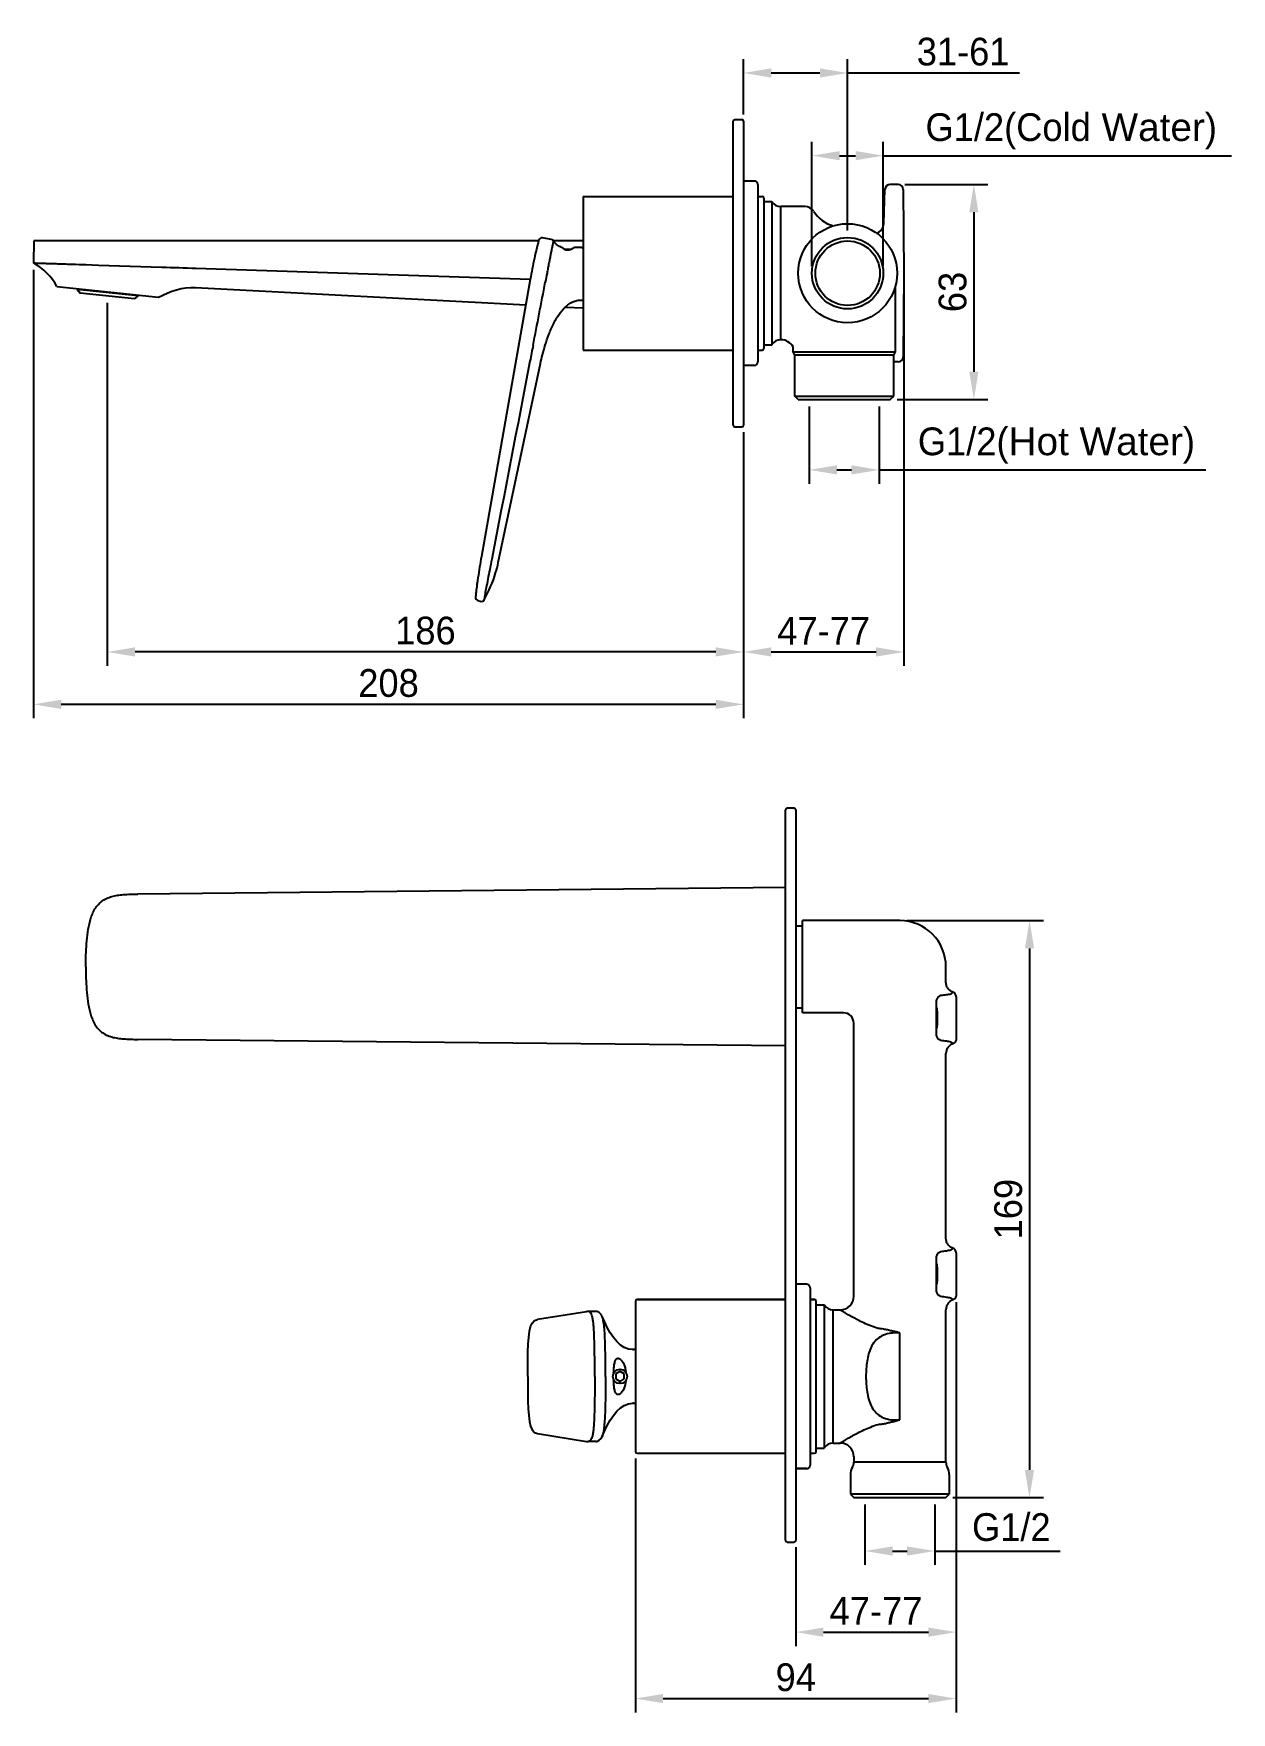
# Model space of a CAD drawing. Header units: millimetres. Extents: x 0 to 460316, y -63250 to 103204.
# Drawn here: x 181443.1 to 181794.1, y 45852.9 to 46344.7 of the extents above; entities that cross this region are included whole.
import ezdxf

# ---------------------------------------------------------------- set-up
doc = ezdxf.new("R2010")
doc.units = ezdxf.units.MM
doc.header["$LTSCALE"] = 25
doc.styles.get("Standard").update_dxf_attribs({"font": 'Gulim.ttf'})
doc.dimstyles.new('样2', dxfattribs={"dimtxt": 1.8, "dimasz": 2.5, "dimexe": 1.25, "dimexo": 0.625, "dimtad": 1, "dimtoh": 1, "dimdec": 1, "dimdsep": 46, "dimtxsty": 'Standard', "dimcen": 2.5, "dimadec": 0, "dimazin": 0, "dimtfac": 1, "dimtdec": 1, "dimtmove": 0, "dimatfit": 3, "dimfxl": 1, "dimarcsym": 0})

# ---------------------------------------------------------------- blocks, each defined once
blk = doc.blocks.new('*D419')
at = {"color": 0, "lineweight": -2}
for p, q in [((181713.44, 45973.14), (181713.44, 45872.4)), ((181666.44, 45901.32), (181666.44, 45872.4)), ((181674.56, 45876.46), (181705.31, 45876.46))]:
    blk.add_line(p, q, dxfattribs=at)
at = {"color": 0}
for points in [[(181674.56, 45877.81), (181674.56, 45875.1), (181666.44, 45876.46)], [(181705.31, 45877.81), (181705.31, 45875.1), (181713.44, 45876.46)]]:
    blk.add_solid(points, dxfattribs=at)
at = {"layer": 'Defpoints', "color": 0}
for p in [(181713.44, 45975.17), (181666.44, 45903.35), (181713.44, 45876.46)]:
    blk.add_point(p, dxfattribs=at)
at = {"color": 0, "lineweight": -3, "insert": (181689.94, 45882.67), "char_height": 8.125, "attachment_point": 5}
blk.add_mtext('47-77', dxfattribs=at)
blk = doc.blocks.new('_DotSmall')
at = {"color": 0, "linetype": 'ByBlock', "const_width": 0.5}
blk.add_lwpolyline([(-0.0625, 0, 1), (0.0625, 0, 1)], format="xyb", close=True, dxfattribs=at)
blk = doc.blocks.new('*D420')
at = {"color": 0, "lineweight": -2}
for p, q in [((181698.97, 46084.85), (181739, 46084.85)), ((181734.94, 46076.73), (181734.94, 45923.98)), ((181712.47, 45915.85), (181739, 45915.85))]:
    blk.add_line(p, q, dxfattribs=at)
at = {"color": 0}
for points in [[(181733.58, 46076.73), (181736.29, 46076.73), (181734.94, 46084.85)], [(181733.58, 45923.98), (181736.29, 45923.98), (181734.94, 45915.85)]]:
    blk.add_solid(points, dxfattribs=at)
at = {"layer": 'Defpoints', "color": 0}
for p in [(181696.94, 46084.85), (181710.44, 45915.85), (181734.94, 45915.85)]:
    blk.add_point(p, dxfattribs=at)
at = {"color": 0, "lineweight": -3, "insert": (181728.73, 46000.35), "char_height": 8.125, "attachment_point": 5, "rotation": 90}
blk.add_mtext('169', dxfattribs=at)
blk = doc.blocks.new('*D421')
at = {"color": 0, "lineweight": -2}
for p, q in [((181686.69, 45913.82), (181686.69, 45896.16)), ((181707.19, 45913.82), (181707.19, 45896.16)), ((181694.81, 45900.22), (181699.06, 45900.22)), ((181707.19, 45900.22), (181743.91, 45900.22))]:
    blk.add_line(p, q, dxfattribs=at)
at = {"color": 0}
for points in [[(181694.81, 45901.57), (181694.81, 45898.87), (181686.69, 45900.22)], [(181699.06, 45901.57), (181699.06, 45898.87), (181707.19, 45900.22)]]:
    blk.add_solid(points, dxfattribs=at)
at = {"layer": 'Defpoints', "color": 0}
for p in [(181686.69, 45915.85), (181707.19, 45915.85), (181707.19, 45900.22)]:
    blk.add_point(p, dxfattribs=at)
at = {"color": 0, "lineweight": -3, "insert": (181729.61, 45907.18), "char_height": 8.125, "attachment_point": 5}
blk.add_mtext('G1/2', dxfattribs=at)
blk = doc.blocks.new('*D422')
at = {"color": 0, "lineweight": -2}
for p, q in [((181698.13, 46272.44), (181698.13, 46159.49)), ((181651.13, 46227.94), (181651.13, 46159.49)), ((181659.25, 46163.55), (181690, 46163.55))]:
    blk.add_line(p, q, dxfattribs=at)
at = {"color": 0}
for points in [[(181659.25, 46164.91), (181659.25, 46162.2), (181651.13, 46163.55)], [(181690, 46164.91), (181690, 46162.2), (181698.13, 46163.55)]]:
    blk.add_solid(points, dxfattribs=at)
at = {"layer": 'Defpoints', "color": 0}
for p in [(181698.13, 46274.48), (181651.13, 46229.98), (181698.13, 46163.55)]:
    blk.add_point(p, dxfattribs=at)
at = {"color": 0, "lineweight": -3, "insert": (181674.63, 46169.76), "char_height": 8.125, "attachment_point": 5}
blk.add_mtext('47-77', dxfattribs=at)
blk = doc.blocks.new('*D423')
at = {"color": 0, "lineweight": -2}
for p, q in [((181464.69, 46265.77), (181464.69, 46159.49)), ((181651.13, 46227.94), (181651.13, 46159.49)), ((181643, 46163.55), (181472.81, 46163.55))]:
    blk.add_line(p, q, dxfattribs=at)
at = {"color": 0}
for points in [[(181472.81, 46164.91), (181472.81, 46162.2), (181464.69, 46163.55)], [(181643, 46164.91), (181643, 46162.2), (181651.13, 46163.55)]]:
    blk.add_solid(points, dxfattribs=at)
at = {"layer": 'Defpoints', "color": 0}
for p in [(181464.69, 46267.8), (181651.13, 46229.98), (181464.69, 46163.55)]:
    blk.add_point(p, dxfattribs=at)
at = {"color": 0, "lineweight": -3, "insert": (181557.91, 46169.76), "char_height": 8.125, "attachment_point": 5}
blk.add_mtext('186', dxfattribs=at)
blk = doc.blocks.new('*D424')
at = {"color": 0, "lineweight": -2}
for p, q in [((181443.08, 46275.46), (181443.08, 46144.14)), ((181651.13, 46227.94), (181651.13, 46144.14)), ((181643, 46148.2), (181451.21, 46148.2))]:
    blk.add_line(p, q, dxfattribs=at)
at = {"color": 0}
for points in [[(181451.21, 46149.55), (181451.21, 46146.84), (181443.08, 46148.2)], [(181643, 46149.55), (181643, 46146.84), (181651.13, 46148.2)]]:
    blk.add_solid(points, dxfattribs=at)
at = {"layer": 'Defpoints', "color": 0}
for p in [(181443.08, 46277.49), (181651.13, 46229.98), (181443.08, 46148.2)]:
    blk.add_point(p, dxfattribs=at)
at = {"color": 0, "lineweight": -3, "insert": (181547.1, 46154.4), "char_height": 8.125, "attachment_point": 5}
blk.add_mtext('208', dxfattribs=at)
blk = doc.blocks.new('*D425')
at = {"color": 0, "lineweight": -2}
for p, q in [((181651.13, 46321.01), (181651.13, 46337.19)), ((181681.63, 46286.96), (181681.63, 46337.19)), ((181659.25, 46333.12), (181673.5, 46333.12)), ((181681.63, 46333.12), (181732.03, 46333.12))]:
    blk.add_line(p, q, dxfattribs=at)
at = {"color": 0}
for points in [[(181659.25, 46334.48), (181659.25, 46331.77), (181651.13, 46333.12)], [(181673.5, 46334.48), (181673.5, 46331.77), (181681.63, 46333.12)]]:
    blk.add_solid(points, dxfattribs=at)
at = {"layer": 'Defpoints', "color": 0}
for p in [(181651.13, 46333.12), (181651.13, 46318.98), (181681.63, 46284.93)]:
    blk.add_point(p, dxfattribs=at)
at = {"color": 0, "lineweight": -3, "insert": (181715.48, 46339.33), "char_height": 8.125, "attachment_point": 5}
blk.add_mtext('31-61', dxfattribs=at)
blk = doc.blocks.new('*D426')
at = {"color": 0, "lineweight": -2}
for p, q in [((181671.18, 46276.51), (181671.18, 46312.96)), ((181692.08, 46276.51), (181692.08, 46312.96)), ((181679.3, 46308.9), (181683.95, 46308.9)), ((181692.08, 46308.9), (181794.11, 46308.9))]:
    blk.add_line(p, q, dxfattribs=at)
at = {"color": 0}
for points in [[(181679.3, 46310.26), (181679.3, 46307.55), (181671.18, 46308.9)], [(181683.95, 46310.26), (181683.95, 46307.55), (181692.08, 46308.9)]]:
    blk.add_solid(points, dxfattribs=at)
at = {"layer": 'Defpoints', "color": 0}
for p in [(181692.08, 46308.9), (181671.18, 46274.48), (181692.08, 46274.48)]:
    blk.add_point(p, dxfattribs=at)
at = {"color": 0, "lineweight": -3, "insert": (181747.16, 46316.04), "char_height": 8.125, "attachment_point": 5}
blk.add_mtext('G1/2({\\A0;Cold\\fArial|b0|i0|c134|p34; \\fArial|b0|i0|c0|p34;Water})', dxfattribs=at)
blk = doc.blocks.new('*D427')
at = {"color": 0, "lineweight": -2}
for p, q in [((181670.38, 46235.44), (181670.38, 46212.81)), ((181690.88, 46235.44), (181690.88, 46212.81)), ((181678.5, 46216.87), (181682.75, 46216.87)), ((181690.88, 46216.87), (181786.65, 46216.87))]:
    blk.add_line(p, q, dxfattribs=at)
at = {"color": 0}
for points in [[(181678.5, 46218.23), (181678.5, 46215.52), (181670.38, 46216.87)], [(181682.75, 46218.23), (181682.75, 46215.52), (181690.88, 46216.87)]]:
    blk.add_solid(points, dxfattribs=at)
at = {"layer": 'Defpoints', "color": 0}
for p in [(181670.38, 46237.48), (181690.88, 46237.48), (181690.88, 46216.87)]:
    blk.add_point(p, dxfattribs=at)
at = {"color": 0, "lineweight": -3, "insert": (181742.82, 46224.01), "char_height": 8.125, "attachment_point": 5}
blk.add_mtext('G1/2({\\fArial|b0|i0|c0|p34;Hot Water})', dxfattribs=at)
blk = doc.blocks.new('*D428')
at = {"color": 0, "lineweight": -2}
for p, q in [((181698.44, 46300.48), (181722.69, 46300.48)), ((181718.63, 46292.35), (181718.63, 46245.6)), ((181696.16, 46237.48), (181722.69, 46237.48))]:
    blk.add_line(p, q, dxfattribs=at)
at = {"color": 0}
for points in [[(181717.27, 46292.35), (181719.98, 46292.35), (181718.63, 46300.48)], [(181717.27, 46245.6), (181719.98, 46245.6), (181718.63, 46237.48)]]:
    blk.add_solid(points, dxfattribs=at)
at = {"layer": 'Defpoints', "color": 0}
for p in [(181696.41, 46300.48), (181694.13, 46237.48), (181718.63, 46237.48)]:
    blk.add_point(p, dxfattribs=at)
at = {"color": 0, "lineweight": -3, "insert": (181712.43, 46268.98), "char_height": 8.125, "attachment_point": 5, "rotation": 90}
blk.add_mtext('63', dxfattribs=at)
blk = doc.blocks.new('*D432')
at = {"color": 0, "lineweight": -2}
for p, q in [((181713.44, 45973.14), (181713.44, 45852.95)), ((181619.44, 45927.32), (181619.44, 45852.95)), ((181627.56, 45857.01), (181705.31, 45857.01))]:
    blk.add_line(p, q, dxfattribs=at)
at = {"color": 0}
for points in [[(181627.56, 45858.36), (181627.56, 45855.66), (181619.44, 45857.01)], [(181705.31, 45858.36), (181705.31, 45855.66), (181713.44, 45857.01)]]:
    blk.add_solid(points, dxfattribs=at)
at = {"layer": 'Defpoints', "color": 0}
for p in [(181713.44, 45975.17), (181619.44, 45929.35), (181713.44, 45857.01)]:
    blk.add_point(p, dxfattribs=at)
at = {"color": 0, "lineweight": -3, "insert": (181666.44, 45863.21), "char_height": 8.125, "attachment_point": 5}
blk.add_mtext('94', dxfattribs=at)

msp = doc.modelspace()

# ---------------------------------------------------------------- linework, layer by layer
at = {"lineweight": -3}
for p, q in [((181648.13, 46229.98), (181648.13, 46318.98)), ((181648.63, 46319.48), (181650.63, 46319.48)), ((181651.13, 46318.98), (181651.13, 46229.98)), ((181654.33, 46301.48), (181651.13, 46301.48)), ((181655.33, 46300.48), (181655.33, 46248.48)), ((181696.41, 46300.48), (181694.08, 46300.48)), ((181604.13, 46296.98), (181648.13, 46296.98)), ((181604.13, 46296.98), (181604.13, 46251.98)), ((181655.33, 46296.98), (181656.63, 46296.98)), ((181657.13, 46296.48), (181657.13, 46252.48)), ((181657.13, 46295.48), (181659.43, 46295.48)), ((181659.43, 46295.48), (181659.43, 46253.48)), ((181659.43, 46295.48), (181659.56, 46295.31)), ((181692.23, 46289.01), (181692.58, 46299.03)), ((181697.91, 46298.99), (181698.13, 46274.48)), ((181669.17, 46293.98), (181662.05, 46293.98)), ((181662.05, 46254.98), (181662.05, 46293.98)), ((181443.12, 46283.98), (181443.08, 46277.49)), ((181591.05, 46283.98), (181443.12, 46283.98)), ((181594.75, 46284.36), (181592.23, 46284.82)), ((181604.13, 46283.98), (181595.38, 46283.98)), ((181598.66, 46281.48), (181600.6, 46281.48)), ((181603.63, 46281.98), (181601.73, 46281.98)), ((181603.63, 46281.98), (181604.13, 46281.98)), ((181458.35, 46276.99), (181462.1, 46276.87)), ((181462.1, 46276.87), (181480.66, 46276.27)), ((181490.66, 46275.94), (181588.62, 46272.75)), ((181449.9, 46270.56), (181479.73, 46267.43)), ((181588.62, 46272.68), (181574.32, 46191.54)), ((181695.63, 46251.48), (181695.63, 46270.7)), ((181698.13, 46274.48), (181697.91, 46249.96)), ((181455.86, 46269.93), (181455.84, 46269.74)), ((181473.74, 46267.85), (181455.84, 46269.74)), ((181455.84, 46269.74), (181456.73, 46268.64)), ((181456.73, 46268.64), (181456.2, 46269.3)), ((181472.65, 46266.96), (181456.73, 46268.64)), ((181472.65, 46266.96), (181473.3, 46267.5)), ((181473.74, 46267.85), (181473.3, 46267.5)), ((181473.77, 46268.05), (181473.74, 46267.85)), ((181490.55, 46270.33), (181587.3, 46265.2)), ((181603.63, 46266.63), (181604.13, 46266.63)), ((181598.98, 46264.58), (181604.13, 46264.31)), ((181604.13, 46251.98), (181648.13, 46251.98)), ((181655.33, 46251.98), (181656.63, 46251.98)), ((181657.13, 46253.48), (181659.43, 46253.48)), ((181659.43, 46253.48), (181659.56, 46253.64)), ((181662.13, 46254.98), (181662.05, 46254.98)), ((181665.63, 46251.48), (181665.63, 46252.91)), ((181666.13, 46250.48), (181665.63, 46251.48)), ((181665.63, 46251.48), (181695.63, 46251.48)), ((181695.13, 46250.48), (181695.63, 46251.48)), ((181579.26, 46189.75), (181591.64, 46248.05)), ((181654.33, 46247.48), (181651.13, 46247.48)), ((181666.13, 46238.48), (181666.13, 46250.48)), ((181695.13, 46250.48), (181666.13, 46250.48)), ((181695.13, 46238.48), (181695.13, 46250.48)), ((181696.41, 46248.48), (181695.13, 46248.48)), ((181667.13, 46237.48), (181666.13, 46238.48)), ((181666.13, 46238.48), (181695.13, 46238.48)), ((181667.13, 46237.48), (181694.13, 46237.48)), ((181694.13, 46237.48), (181695.13, 46238.48)), ((181648.63, 46229.48), (181650.63, 46229.48)), ((181573.08, 46183.56), (181573.11, 46183.82)), ((181573.25, 46178.62), (181573.93, 46178.39)), ((181663.44, 45903.35), (181663.44, 46117.35)), ((181663.94, 46117.85), (181665.94, 46117.85)), ((181666.44, 46117.35), (181666.44, 45903.35)), ((181663.44, 46094.56), (181473.68, 46092.64)), ((181668.44, 46057.85), (181668.44, 46084.85)), ((181696.94, 46084.85), (181668.44, 46084.85)), ((181696.94, 46084.85), (181668.44, 46084.85)), ((181666.44, 46083.35), (181668.44, 46083.35)), ((181710.44, 46066.8), (181710.44, 46071.35)), ((181666.44, 46059.35), (181668.44, 46059.35)), ((181707.54, 46061.01), (181707.54, 46051.7)), ((181713.44, 46062.53), (181713.44, 46050.17)), ((181680.44, 46057.85), (181668.44, 46057.85)), ((181680.44, 46057.85), (181668.44, 46057.85)), ((181683.44, 45974.85), (181683.44, 46054.85)), ((181663.44, 46048.15), (181473.68, 46050.07)), ((181710.44, 45991.8), (181710.44, 46045.91)), ((181707.54, 45986.01), (181707.54, 45976.7)), ((181713.44, 45987.53), (181713.44, 45975.17)), ((181669.64, 45978.35), (181666.44, 45978.35)), ((181670.64, 45977.35), (181670.64, 45925.35)), ((181619.44, 45973.35), (181619.44, 45929.35)), ((181619.94, 45973.85), (181663.44, 45973.85)), ((181663.44, 45973.85), (181619.94, 45973.85)), ((181670.64, 45973.85), (181671.94, 45973.85)), ((181671.94, 45973.85), (181670.64, 45973.85)), ((181672.44, 45929.35), (181672.44, 45973.35)), ((181672.44, 45972.35), (181674.74, 45972.35)), ((181674.74, 45972.35), (181674.74, 45930.35)), ((181677.36, 45931.85), (181677.36, 45970.85)), ((181677.36, 45970.85), (181679.44, 45970.85)), ((181710.44, 45926.29), (181710.44, 45970.91)), ((181590.75, 45968.08), (181590.74, 45968.07)), ((181590.75, 45968.08), (181605.12, 45970.36)), ((181607.82, 45970.39), (181605.58, 45970.4)), ((181607.9, 45970.39), (181607.82, 45970.39)), ((181608.1, 45970.37), (181608.09, 45970.37)), ((181609.72, 45968.91), (181609.42, 45969.51)), ((181609.72, 45968.91), (181609.71, 45968.94)), ((181696.94, 45964.08), (181695.44, 45964.08)), ((181696.94, 45938.62), (181696.94, 45964.08)), ((181618.9, 45959.2), (181618.64, 45959.21)), ((181619.44, 45959.2), (181618.94, 45959.2)), ((181614.94, 45952.8), (181613.69, 45952.07)), ((181613.69, 45952.07), (181613.69, 45950.63)), ((181616.19, 45952.07), (181614.94, 45952.8)), ((181616.19, 45950.63), (181616.19, 45952.07)), ((181613.69, 45950.63), (181614.94, 45949.91)), ((181614.94, 45949.91), (181616.19, 45950.63)), ((181618.64, 45943.5), (181618.9, 45943.5)), ((181618.94, 45943.5), (181619.44, 45943.5)), ((181695.44, 45938.62), (181696.94, 45938.62)), ((181590.75, 45934.63), (181590.74, 45934.63)), ((181590.75, 45934.63), (181605.12, 45932.34)), ((181607.82, 45932.31), (181605.58, 45932.31)), ((181608.05, 45932.33), (181608.09, 45932.33)), ((181608.1, 45932.33), (181608.09, 45932.33)), ((181608.1, 45932.33), (181608.76, 45932.55)), ((181609.72, 45933.78), (181609.71, 45933.77)), ((181677.36, 45931.85), (181679.44, 45931.85)), ((181619.94, 45928.85), (181663.44, 45928.85)), ((181670.64, 45928.85), (181671.94, 45928.85)), ((181672.44, 45930.35), (181674.74, 45930.35)), ((181683.44, 45927.86), (181683.44, 45926.29)), ((181710.44, 45926.29), (181683.44, 45926.29)), ((181666.44, 45924.35), (181669.64, 45924.35)), ((181669.64, 45924.35), (181666.44, 45924.35)), ((181682.44, 45922.6), (181682.44, 45916.85)), ((181711.44, 45922.6), (181711.44, 45916.85)), ((181682.44, 45916.85), (181683.44, 45915.85)), ((181711.44, 45916.85), (181682.44, 45916.85)), ((181710.44, 45915.85), (181711.44, 45916.85)), ((181683.44, 45915.85), (181710.44, 45915.85)), ((181663.94, 45902.85), (181665.94, 45902.85))]:
    msp.add_line(p, q, dxfattribs=at)
for points in [[(181591.08, 46284.09), (181590.91, 46283.42), (181590.66, 46282.41), (181590.42, 46281.4), (181590.19, 46280.42), (181589.97, 46279.45), (181589.84, 46278.85)], [(181587.89, 45951.35), (181587.9, 45953.73), (181587.91, 45956.24), (181587.95, 45958.58), (181588.03, 45960.79), (181588.17, 45962.82), (181588.39, 45964.57), (181588.72, 45965.95), (181589.2, 45966.99)], [(181589.2, 45966.99), (181589.91, 45967.74), (181590.74, 45968.07)], [(181605.58, 45970.4), (181605.4, 45970.39), (181605.12, 45970.36)], [(181608.09, 45970.37), (181608.06, 45970.38), (181607.9, 45970.39)], [(181609.42, 45969.51), (181608.72, 45970.18), (181608.1, 45970.37)], [(181618.59, 45959.21), (181617.38, 45959.39), (181616.17, 45959.83), (181615.04, 45960.56), (181613.97, 45961.54), (181612.98, 45962.75), (181612.05, 45964.13), (181611.18, 45965.69), (181610.35, 45967.41), (181609.71, 45968.94)], [(181587.89, 45951.35), (181587.9, 45948.98), (181587.91, 45946.47), (181587.95, 45944.12), (181588.03, 45941.92), (181588.17, 45939.89), (181588.39, 45938.14), (181588.72, 45936.75), (181589.2, 45935.72)], [(181609.71, 45933.77), (181610.35, 45935.29), (181611.18, 45937.02), (181612.05, 45938.58), (181612.98, 45939.96), (181613.97, 45941.16), (181615.04, 45942.15), (181616.17, 45942.87), (181617.38, 45943.32), (181618.59, 45943.49)], [(181589.2, 45935.72), (181589.91, 45934.97), (181590.74, 45934.63)], [(181605.12, 45932.34), (181605.41, 45932.31), (181605.58, 45932.31)], [(181607.82, 45932.31), (181607.87, 45932.32), (181608.05, 45932.33)], [(181608.76, 45932.55), (181609.47, 45933.28), (181609.72, 45933.78)]]:
    msp.add_lwpolyline(points, dxfattribs=at)
for centre, radius in [((181681.63, 46274.48), 14.5), ((181681.63, 46274.48), 10.45), ((181681.63, 46274.48), 9.45), ((181614.94, 45951.35), 2.1)]:
    msp.add_circle(centre, radius, dxfattribs=at)
for centre, radius, start, end in [((181648.63, 46318.98), 0.5, 90, 180), ((181650.63, 46318.98), 0.5, 0, 90), ((181654.33, 46300.48), 1, 0, 90), ((181694.08, 46298.98), 1.5, 90, 178), ((181696.41, 46298.98), 1.5, 0.5, 90), ((181656.63, 46296.48), 0.5, 0, 90), ((181662.05, 46296.98), 3, 213.749, 270), ((181669.17, 46290.98), 3, 32.8001, 90.0008), ((181680.13, 46297.98), 10, 212.5836, 254.6744), ((181689.24, 46289.12), 3, 284.2971, 358.0001), ((181592.05, 46283.84), 1, 79.4929, 165.6736), ((181594.57, 46283.37), 1, 35.8687, 79.4929), ((181599.63, 46283.78), 2.5, 221.7992, 312.2343), ((181434.72, 46262.44), 17.22, 28.1383, 60.9274), ((181740.74, 46245.87), 154.46, 167.6691, 170.003), ((178202.15, 46919.13), 3452.12, 348.87978, 349.19322), ((181656.63, 46252.48), 0.5, 270, 0), ((181662.05, 46251.98), 3, 90, 146.251), ((181662.13, 46250.98), 4, 28.9547, 90.0001), ((181654.33, 46248.48), 1, 270, 0), ((181696.41, 46249.98), 1.5, 270, 359.5), ((181648.63, 46229.98), 0.5, 180, 270), ((181650.63, 46229.98), 0.5, 270, 360), ((181773.76, 46156.38), 202.52, 170.0035, 171.79), ((181541.69, 46197.73), 38.41, 343.3243, 348.0049), ((181773.75, 46156.38), 202.51, 172.2871, 173.3932), ((181773.78, 46156.38), 202.54, 171.79, 172.2141), ((181541.71, 46197.73), 38.39, 330.5258, 343.3263), ((181573.58, 46179.57), 1, 173.3933, 250.7437), ((181574.26, 46179.33), 1, 250.7437, 330.5285), ((181663.94, 46117.35), 0.5, 90, 180), ((181665.94, 46117.35), 0.5, 0, 90), ((181696.94, 46071.35), 13.5, 0, 90), ((181680.44, 46054.85), 3, 359.9998, 90.0002), ((181669.64, 45977.35), 1, 0, 90), ((181619.94, 45973.35), 0.5, 90, 180), ((181671.94, 45973.35), 0.5, 0, 90), ((181673.62, 45971.35), 1.5, 33.749, 41.8103), ((181677.36, 45973.85), 3, 213.749, 270), ((181679.44, 45974.85), 4, 270, 0), ((181605.86, 45967.41), 4.14, 19.5425, 21.2937), ((181618.93, 45966.18), 6.98, 267.2374, 267.6171), ((181618.94, 45966.3), 7.1, 267.6224, 269.7359), ((181618.94, 45966.42), 7.22, 269.7307, 270), ((181618.93, 45936.53), 6.98, 92.3829, 92.7626), ((181618.94, 45936.41), 7.1, 90.2641, 92.3776), ((181618.94, 45936.28), 7.22, 90, 90.2693), ((181677.36, 45928.85), 3, 90, 146.251), ((181679.44, 45927.85), 4, 359.9994, 90.0006), ((181619.94, 45929.35), 0.5, 180, 270), ((181671.94, 45929.35), 0.5, 270, 0), ((181673.62, 45931.35), 1.5, 318.1897, 326.251), ((181680.44, 45926.29), 3, 329.6167, 0), ((181713.44, 45926.29), 3, 180, 210.3833), ((181669.64, 45925.35), 1, 270, 0), ((181686.72, 45922.6), 4.28, 149.6167, 180), ((181707.16, 45922.6), 4.28, 0, 30.3833), ((181663.94, 45903.35), 0.5, 180, 270), ((181665.94, 45903.35), 0.5, 270, 360)]:
    msp.add_arc(centre, radius, start, end, dxfattribs=at)
for points, knots in [([(181595.38, 46283.96), (181595.38, 46283.96), (181595.38, 46283.93), (181595.37, 46283.91), (181595.36, 46283.84), (181595.34, 46283.75), (181595.32, 46283.61), (181595.29, 46283.42), (181595.24, 46283.17), (181595.17, 46282.83), (181595.09, 46282.39), (181594.96, 46281.78), (181594.8, 46280.98), (181594.59, 46279.96), (181594.35, 46278.73), (181594.09, 46277.37), (181593.82, 46275.93), (181593.63, 46274.96), (181593.54, 46274.48)], [0, 0, 0, 0, 0.001066, 0.004566, 0.01098, 0.020903, 0.035102, 0.054484, 0.080337, 0.114631, 0.160475, 0.222261, 0.305241, 0.414064, 0.546799, 0.69369, 0.846059, 1, 1, 1, 1]), ([(181597.53, 46282.19), (181597.3, 46282.26), (181596.86, 46282.45), (181596.29, 46282.87), (181595.81, 46283.39), (181595.52, 46283.77), (181595.38, 46283.96)], [0, 0, 0, 0, 0.249721, 0.499125, 0.750026, 1, 1, 1, 1]), ([(181597.76, 46282.11), (181597.73, 46282.12), (181597.68, 46282.13), (181597.62, 46282.15), (181597.59, 46282.17), (181597.56, 46282.17), (181597.54, 46282.18), (181597.53, 46282.18), (181597.53, 46282.19), (181597.53, 46282.19)], [0, 0, 0, 0, 0.428386, 0.600621, 0.7432, 0.854954, 0.935286, 0.983775, 1, 1, 1, 1]), ([(181601.73, 46281.98), (181601.73, 46281.97), (181601.72, 46281.98), (181601.71, 46281.97), (181601.69, 46281.97), (181601.66, 46281.97), (181601.61, 46281.96), (181601.55, 46281.95), (181601.45, 46281.94), (181601.37, 46281.93), (181601.31, 46281.92)], [0, 0, 0, 0, 0.016319, 0.036631, 0.064972, 0.145512, 0.257495, 0.400357, 0.572789, 1, 1, 1, 1]), ([(181443.08, 46277.49), (181443.08, 46277.49), (181443.1, 46277.49), (181443.12, 46277.49), (181443.17, 46277.48), (181443.26, 46277.48), (181443.41, 46277.48), (181443.64, 46277.47), (181443.97, 46277.46), (181444.44, 46277.44), (181445.1, 46277.43), (181446.03, 46277.39), (181447.28, 46277.35), (181448.84, 46277.31), (181450.61, 46277.24), (181452.5, 46277.18), (181455.09, 46277.1), (181457.05, 46277.03), (181458.35, 46276.99)], [0, 0, 0, 0, 0.001005, 0.002337, 0.004304, 0.010444, 0.02018, 0.03459, 0.055265, 0.084651, 0.126429, 0.185784, 0.267806, 0.37221, 0.491197, 0.616511, 0.743919, 1, 1, 1, 1]), ([(181591.64, 46248.05), (181591.82, 46248.88), (181592.24, 46250.68), (181593.03, 46253.51), (181594.05, 46256.53), (181595.34, 46259.52), (181596.89, 46262.27), (181598.47, 46264.23), (181599.92, 46265.43), (181601.07, 46266.1), (181602.32, 46266.53), (181603.19, 46266.63), (181603.63, 46266.63)], [0, 0, 0, 0, 0.108168, 0.235841, 0.374139, 0.514712, 0.650207, 0.775302, 0.833528, 0.889408, 0.944219, 1, 1, 1, 1]), ([(181577.33, 46190.68), (181577.12, 46189.61), (181576.76, 46187.72), (181576.22, 46184.99), (181575.76, 46182.59), (181575.43, 46180.78), (181575.25, 46179.68), (181575.17, 46179.14), (181575.14, 46178.92), (181575.13, 46178.85), (181575.13, 46178.84)], [0, 0, 0, 0, 0.244846, 0.484022, 0.701112, 0.859408, 0.944713, 0.983012, 0.997148, 1, 1, 1, 1]), ([(181458.39, 46071.35), (181458.39, 46072.48), (181458.42, 46074.73), (181458.58, 46078.1), (181458.92, 46081.46), (181459.44, 46084.23), (181460.12, 46086.38), (181460.81, 46087.92), (181461.74, 46089.34), (181462.95, 46090.53), (181464.41, 46091.4), (181466.01, 46091.97), (181467.67, 46092.31), (181468.79, 46092.43), (181469.35, 46092.48)], [0, 0, 0, 0, 0.125028, 0.250052, 0.375066, 0.500038, 0.56255, 0.625058, 0.687561, 0.750057, 0.812548, 0.875026, 0.937511, 1, 1, 1, 1]), ([(181458.39, 46071.35), (181458.39, 46070.23), (181458.42, 46067.98), (181458.58, 46064.61), (181458.92, 46061.25), (181459.44, 46058.48), (181460.12, 46056.33), (181460.81, 46054.78), (181461.74, 46053.37), (181462.95, 46052.17), (181464.41, 46051.3), (181466.01, 46050.74), (181467.67, 46050.4), (181468.79, 46050.27), (181469.35, 46050.23)], [0, 0, 0, 0, 0.125028, 0.250052, 0.375066, 0.500038, 0.56255, 0.625058, 0.687561, 0.750057, 0.812548, 0.875026, 0.937511, 1, 1, 1, 1]), ([(181712.44, 46063.95), (181712.15, 46064.05), (181711.59, 46064.35), (181710.95, 46065.03), (181710.53, 46065.87), (181710.44, 46066.49), (181710.44, 46066.8)], [0, 0, 0, 0, 0.250001, 0.500001, 0.750001, 1, 1, 1, 1]), ([(181712.44, 46063.95), (181712.43, 46063.89), (181712.4, 46063.78), (181712.28, 46063.62), (181712.1, 46063.48), (181711.96, 46063.39), (181711.88, 46063.33)], [0, 0, 0, 0, 0.199863, 0.413555, 0.671714, 1, 1, 1, 1]), ([(181713.44, 46062.53), (181713.44, 46062.83), (181713.24, 46063.46), (181712.72, 46063.85), (181712.44, 46063.95)], [0, 0, 0, 0, 0.500054, 1, 1, 1, 1]), ([(181708.92, 46062.88), (181708.65, 46062.78), (181708.2, 46062.5), (181707.69, 46061.85), (181707.54, 46061.32), (181707.54, 46061.01)], [0, 0, 0, 0, 0.351651, 0.62084, 1, 1, 1, 1]), ([(181707.65, 46056.35), (181707.65, 46056.73), (181707.65, 46057.29), (181707.66, 46058.01), (181707.68, 46058.48), (181707.69, 46058.84), (181707.72, 46059.14), (181707.72, 46059.24), (181707.75, 46059.36), (181707.76, 46059.35)], [0, 0, 0, 0, 0.380139, 0.558773, 0.715918, 0.842242, 0.932811, 0.985394, 1, 1, 1, 1]), ([(181707.76, 46059.35), (181707.76, 46059.34), (181707.77, 46059.32), (181707.78, 46059.27), (181707.79, 46059.19), (181707.8, 46059.04), (181707.81, 46058.78), (181707.83, 46058.41), (181707.84, 46057.96), (181707.85, 46057.45), (181707.86, 46056.91), (181707.86, 46056.54), (181707.86, 46056.35)], [0, 0, 0, 0, 0.008476, 0.025529, 0.05129, 0.085697, 0.179705, 0.305443, 0.458296, 0.631194, 0.814499, 1, 1, 1, 1]), ([(181711.88, 46063.33), (181711.45, 46063.24), (181710.46, 46063.06), (181709.47, 46062.94), (181708.92, 46062.88)], [0, 0, 0, 0, 0.442943, 1, 1, 1, 1]), ([(181707.76, 46053.35), (181707.75, 46053.34), (181707.72, 46053.46), (181707.72, 46053.56), (181707.69, 46053.86), (181707.68, 46054.22), (181707.66, 46054.68), (181707.65, 46055.4), (181707.65, 46055.97), (181707.65, 46056.35)], [0, 0, 0, 0, 0.014504, 0.066555, 0.156016, 0.280835, 0.436385, 0.615106, 1, 1, 1, 1]), ([(181707.86, 46056.35), (181707.86, 46056.17), (181707.86, 46055.8), (181707.85, 46055.27), (181707.84, 46054.76), (181707.83, 46054.3), (181707.82, 46053.93), (181707.8, 46053.67), (181707.79, 46053.51), (181707.78, 46053.44), (181707.77, 46053.39), (181707.76, 46053.36), (181707.76, 46053.35)], [0, 0, 0, 0, 0.183388, 0.364255, 0.53679, 0.691125, 0.818298, 0.913509, 0.948298, 0.974316, 0.991487, 1, 1, 1, 1]), ([(181707.54, 46051.7), (181707.54, 46051.39), (181707.69, 46050.85), (181708.2, 46050.2), (181708.65, 46049.92), (181708.92, 46049.83)], [0, 0, 0, 0, 0.379158, 0.648348, 1, 1, 1, 1]), ([(181708.92, 46049.83), (181709.47, 46049.77), (181710.46, 46049.64), (181711.45, 46049.47), (181711.88, 46049.37)], [0, 0, 0, 0, 0.557057, 1, 1, 1, 1]), ([(181711.88, 46049.37), (181711.96, 46049.32), (181712.1, 46049.23), (181712.28, 46049.08), (181712.4, 46048.93), (181712.43, 46048.81), (181712.44, 46048.75)], [0, 0, 0, 0, 0.328287, 0.586449, 0.800136, 1, 1, 1, 1]), ([(181713.44, 46050.17), (181713.44, 46049.87), (181713.24, 46049.25), (181712.72, 46048.85), (181712.44, 46048.75)], [0, 0, 0, 0, 0.500054, 1, 1, 1, 1]), ([(181712.44, 46048.75), (181712.15, 46048.65), (181711.59, 46048.35), (181710.95, 46047.68), (181710.53, 46046.84), (181710.44, 46046.22), (181710.44, 46045.91)], [0, 0, 0, 0, 0.250001, 0.500001, 0.750001, 1, 1, 1, 1]), ([(181712.44, 45988.95), (181712.15, 45989.05), (181711.59, 45989.35), (181710.95, 45990.03), (181710.53, 45990.87), (181710.44, 45991.49), (181710.44, 45991.8)], [0, 0, 0, 0, 0.250001, 0.500001, 0.750001, 1, 1, 1, 1]), ([(181708.92, 45987.88), (181708.65, 45987.78), (181708.2, 45987.5), (181707.69, 45986.85), (181707.54, 45986.32), (181707.54, 45986.01)], [0, 0, 0, 0, 0.351651, 0.62084, 1, 1, 1, 1]), ([(181711.88, 45988.33), (181711.45, 45988.24), (181710.46, 45988.06), (181709.47, 45987.94), (181708.92, 45987.88)], [0, 0, 0, 0, 0.442943, 1, 1, 1, 1]), ([(181712.44, 45988.95), (181712.43, 45988.89), (181712.4, 45988.78), (181712.28, 45988.62), (181712.1, 45988.48), (181711.96, 45988.39), (181711.88, 45988.33)], [0, 0, 0, 0, 0.199863, 0.413555, 0.671714, 1, 1, 1, 1]), ([(181713.44, 45987.53), (181713.44, 45987.83), (181713.24, 45988.46), (181712.72, 45988.85), (181712.44, 45988.95)], [0, 0, 0, 0, 0.500054, 1, 1, 1, 1]), ([(181707.65, 45981.35), (181707.65, 45981.73), (181707.65, 45982.29), (181707.66, 45983.01), (181707.68, 45983.48), (181707.69, 45983.84), (181707.72, 45984.14), (181707.72, 45984.24), (181707.75, 45984.36), (181707.76, 45984.35)], [0, 0, 0, 0, 0.380139, 0.558773, 0.715918, 0.842242, 0.932811, 0.985394, 1, 1, 1, 1]), ([(181707.76, 45978.35), (181707.75, 45978.34), (181707.72, 45978.46), (181707.72, 45978.56), (181707.69, 45978.86), (181707.68, 45979.22), (181707.66, 45979.68), (181707.65, 45980.4), (181707.65, 45980.97), (181707.65, 45981.35)], [0, 0, 0, 0, 0.014504, 0.066555, 0.156016, 0.280835, 0.436385, 0.615106, 1, 1, 1, 1]), ([(181707.76, 45984.35), (181707.76, 45984.34), (181707.77, 45984.32), (181707.78, 45984.27), (181707.79, 45984.19), (181707.8, 45984.04), (181707.81, 45983.78), (181707.83, 45983.41), (181707.84, 45982.96), (181707.85, 45982.45), (181707.86, 45981.91), (181707.86, 45981.54), (181707.86, 45981.35)], [0, 0, 0, 0, 0.008476, 0.025529, 0.05129, 0.085697, 0.179705, 0.305443, 0.458296, 0.631194, 0.814499, 1, 1, 1, 1]), ([(181707.86, 45981.35), (181707.86, 45981.17), (181707.86, 45980.8), (181707.85, 45980.27), (181707.84, 45979.76), (181707.83, 45979.3), (181707.82, 45978.93), (181707.8, 45978.67), (181707.79, 45978.51), (181707.78, 45978.44), (181707.77, 45978.39), (181707.76, 45978.36), (181707.76, 45978.35)], [0, 0, 0, 0, 0.183388, 0.364255, 0.53679, 0.691125, 0.818298, 0.913509, 0.948298, 0.974316, 0.991487, 1, 1, 1, 1]), ([(181707.54, 45976.7), (181707.54, 45976.39), (181707.69, 45975.85), (181708.2, 45975.2), (181708.65, 45974.92), (181708.92, 45974.83)], [0, 0, 0, 0, 0.379158, 0.648348, 1, 1, 1, 1]), ([(181690.57, 45965.4), (181689.84, 45965.63), (181688.43, 45966.13), (181686.42, 45967), (181684.86, 45967.77), (181683.71, 45968.38), (181682.91, 45968.81), (181682.18, 45969.22), (181681.51, 45969.6), (181680.92, 45969.95), (181680.42, 45970.25), (181680.06, 45970.47), (181679.83, 45970.61), (181679.69, 45970.69), (181679.59, 45970.76), (181679.52, 45970.8), (181679.47, 45970.83), (181679.45, 45970.84), (181679.44, 45970.85), (181679.44, 45970.85)], [0, 0, 0, 0, 0.185017, 0.361606, 0.526977, 0.60432, 0.677323, 0.745272, 0.807336, 0.862571, 0.90993, 0.948321, 0.963817, 0.976684, 0.986813, 0.994116, 0.996688, 0.998527, 1, 1, 1, 1]), ([(181708.92, 45974.83), (181709.47, 45974.77), (181710.46, 45974.64), (181711.45, 45974.47), (181711.88, 45974.37)], [0, 0, 0, 0, 0.557057, 1, 1, 1, 1]), ([(181712.44, 45973.75), (181712.15, 45973.65), (181711.59, 45973.35), (181710.95, 45972.68), (181710.53, 45971.84), (181710.44, 45971.22), (181710.44, 45970.91)], [0, 0, 0, 0, 0.250001, 0.500001, 0.750001, 1, 1, 1, 1]), ([(181711.88, 45974.37), (181711.96, 45974.32), (181712.1, 45974.23), (181712.28, 45974.08), (181712.4, 45973.93), (181712.43, 45973.81), (181712.44, 45973.75)], [0, 0, 0, 0, 0.328287, 0.586449, 0.800136, 1, 1, 1, 1]), ([(181713.44, 45975.17), (181713.44, 45974.87), (181713.24, 45974.25), (181712.72, 45973.85), (181712.44, 45973.75)], [0, 0, 0, 0, 0.500054, 1, 1, 1, 1]), ([(181607.54, 45951.35), (181607.54, 45952.42), (181607.54, 45954.55), (181607.51, 45957.74), (181607.46, 45960.91), (181607.38, 45963.52), (181607.26, 45965.55), (181607.14, 45966.95), (181606.97, 45968.18), (181606.75, 45969.14), (181606.49, 45969.81), (181606.19, 45970.2), (181605.88, 45970.38), (181605.67, 45970.4), (181605.58, 45970.4)], [0, 0, 0, 0, 0.162566, 0.324965, 0.486702, 0.646064, 0.723206, 0.796232, 0.861029, 0.912008, 0.946827, 0.969319, 0.985601, 1, 1, 1, 1]), ([(181610.69, 45951.35), (181610.69, 45952.92), (181610.68, 45955.27), (181610.64, 45958.39), (181610.6, 45960.72), (181610.51, 45963.01), (181610.38, 45965.2), (181610.2, 45966.9), (181609.98, 45968.08), (181609.84, 45968.58), (181609.76, 45968.79)], [0, 0, 0, 0, 0.268493, 0.40241, 0.535651, 0.667328, 0.79495, 0.911435, 0.960551, 1, 1, 1, 1]), ([(181695.44, 45964.08), (181694.69, 45964.08), (181693.22, 45963.91), (181691.2, 45963.1), (181689.58, 45961.72), (181688.46, 45959.95), (181687.73, 45957.94), (181687.29, 45955.81), (181687.06, 45953.6), (181686.99, 45951.35), (181687.06, 45949.11), (181687.29, 45946.89), (181687.73, 45944.76), (181688.46, 45942.76), (181689.58, 45940.98), (181691.2, 45939.61), (181693.22, 45938.8), (181694.69, 45938.62), (181695.44, 45938.62)], [0, 0, 0, 0, 0.064733, 0.12687, 0.186494, 0.245998, 0.307162, 0.370248, 0.434761, 0.500001, 0.565241, 0.629753, 0.69284, 0.754003, 0.813507, 0.873132, 0.935268, 1, 1, 1, 1]), ([(181695.44, 45964.49), (181695.23, 45964.52), (181694.83, 45964.61), (181694.03, 45964.8), (181693.02, 45965.03), (181691.8, 45965.26), (181690.98, 45965.37), (181690.57, 45965.4)], [0, 0, 0, 0, 0.125065, 0.250123, 0.500081, 0.750098, 1, 1, 1, 1]), ([(181613.07, 45952.32), (181613.08, 45952.53), (181613.09, 45952.94), (181613.13, 45953.56), (181613.18, 45954.17), (181613.26, 45954.78), (181613.35, 45955.28), (181613.46, 45955.68), (181613.55, 45955.96), (181613.68, 45956.23), (181613.85, 45956.48), (181614.1, 45956.66), (181614.41, 45956.7), (181614.71, 45956.61), (181615.06, 45956.39), (181615.57, 45955.89), (181616, 45955.18), (181616.28, 45954.42), (181616.49, 45953.63), (181616.58, 45953.02), (181616.62, 45952.61)], [0, 0, 0, 0, 0.063366, 0.126659, 0.189826, 0.252783, 0.315385, 0.346485, 0.377388, 0.408014, 0.438327, 0.468358, 0.498872, 0.530276, 0.561988, 0.625135, 0.749609, 0.81178, 0.874202, 1, 1, 1, 1]), ([(181607.54, 45951.35), (181607.54, 45950.29), (181607.54, 45948.16), (181607.51, 45944.96), (181607.46, 45941.79), (181607.38, 45939.18), (181607.26, 45937.16), (181607.14, 45935.75), (181606.97, 45934.52), (181606.75, 45933.56), (181606.49, 45932.9), (181606.19, 45932.5), (181605.88, 45932.33), (181605.67, 45932.31), (181605.58, 45932.31)], [0, 0, 0, 0, 0.162566, 0.324965, 0.486702, 0.646064, 0.723206, 0.796232, 0.861029, 0.912008, 0.946827, 0.969319, 0.985601, 1, 1, 1, 1]), ([(181610.69, 45951.35), (181610.69, 45949.76), (181610.68, 45947.38), (181610.64, 45944.21), (181610.59, 45941.85), (181610.5, 45939.53), (181610.36, 45937.32), (181610.17, 45935.62), (181609.94, 45934.46), (181609.8, 45933.98), (181609.72, 45933.78)], [0, 0, 0, 0, 0.270401, 0.405256, 0.53939, 0.671836, 0.799796, 0.915246, 0.962761, 1, 1, 1, 1]), ([(181616.62, 45950.09), (181616.58, 45949.68), (181616.49, 45949.08), (181616.28, 45948.29), (181616, 45947.53), (181615.57, 45946.82), (181615.06, 45946.31), (181614.71, 45946.1), (181614.41, 45946), (181614.1, 45946.05), (181613.85, 45946.23), (181613.68, 45946.47), (181613.55, 45946.74), (181613.46, 45947.03), (181613.35, 45947.42), (181613.26, 45947.92), (181613.18, 45948.53), (181613.13, 45949.15), (181613.09, 45949.77), (181613.08, 45950.18), (181613.07, 45950.38)], [0, 0, 0, 0, 0.125798, 0.18822, 0.25039, 0.374864, 0.438011, 0.469724, 0.50112, 0.531638, 0.561673, 0.591985, 0.622612, 0.653514, 0.684615, 0.747216, 0.810173, 0.873341, 0.936634, 1, 1, 1, 1]), ([(181679.44, 45931.85), (181679.44, 45931.85), (181679.45, 45931.86), (181679.47, 45931.87), (181679.52, 45931.9), (181679.59, 45931.94), (181679.69, 45932.01), (181679.83, 45932.09), (181680.06, 45932.24), (181680.42, 45932.46), (181680.92, 45932.75), (181681.51, 45933.1), (181682.18, 45933.48), (181682.91, 45933.9), (181683.71, 45934.33), (181684.86, 45934.94), (181686.42, 45935.7), (181688.43, 45936.57), (181689.84, 45937.08), (181690.57, 45937.31)], [0, 0, 0, 0, 0.001473, 0.003312, 0.005884, 0.013187, 0.023316, 0.036183, 0.051679, 0.09007, 0.137429, 0.192663, 0.254728, 0.322677, 0.39568, 0.473023, 0.638394, 0.814982, 1, 1, 1, 1]), ([(181690.57, 45937.31), (181690.98, 45937.34), (181691.8, 45937.44), (181693.02, 45937.67), (181694.03, 45937.91), (181694.83, 45938.09), (181695.23, 45938.18), (181695.44, 45938.22)], [0, 0, 0, 0, 0.249901, 0.499917, 0.749875, 0.874933, 1, 1, 1, 1])]:
    msp.add_open_spline(points, degree=3, knots=knots, dxfattribs=at)
for points in [[(181480.66, 46276.27), (181483.99, 46276.16), (181487.33, 46276.05), (181490.66, 46275.94)], [(181479.73, 46267.43), (181483, 46269.24), (181486.82, 46270.53), (181490.55, 46270.33)], [(181593.54, 46274.48), (181593.38, 46273.61), (181593.21, 46272.74), (181593.05, 46271.87)], [(181589.45, 46253.33), (181589.16, 46251.79), (181588.85, 46250.25), (181588.55, 46248.71)], [(181588.55, 46248.71), (181584.82, 46229.37), (181581.08, 46210.02), (181577.33, 46190.68)], [(181469.37, 46092.48), (181470.8, 46092.6), (181472.24, 46092.62), (181473.68, 46092.64)], [(181469.37, 46050.23), (181470.8, 46050.11), (181472.24, 46050.08), (181473.68, 46050.07)], [(181696.94, 45964.08), (181696.44, 45964.22), (181695.94, 45964.35), (181695.44, 45964.49)], [(181695.44, 45938.22), (181695.94, 45938.35), (181696.44, 45938.49), (181696.94, 45938.62)]]:
    msp.add_open_spline(points, degree=3, dxfattribs=at)

# ---------------------------------------------------------------- dimensions: what is measured, and where the dimension line sits
for base, p1, p2, text, picture, middle in [((181651.12657, 46333.12423054), (181681.62657, 46284.92579369), (181651.12657, 46318.97579369), '<>-61', '*D425', (181715.48073666, 46333.12423054)), ((181698.13, 46163.55), (181651.13, 46229.98), (181698.13, 46274.48), '<>-77', '*D422', (181674.63, 46163.55)), ((181713.44, 45876.46), (181666.44, 45903.35), (181713.44, 45975.17), '<>-77', '*D419', (181689.94, 45876.46))]:
    dim = msp.add_linear_dim(base=base, p1=p1, p2=p2, text=text, dimstyle='样2', override={"dimscale": 3.25, "dimtxt": 2.5, "dimtoh": 0, "dimdec": 0, "dimcen": 0, "dimldrblk": 'DotSmall'}, dxfattribs=at)
    dim.commit()
    dim.dimension.update_dxf_attribs({"geometry": picture, "text_midpoint": middle, "dimtype": 160})
for base, p1, p2, text, picture, middle in [((181692.08, 46308.9), (181671.18, 46274.48), (181692.08, 46274.48), 'G1/2({\\A0;Cold\\fArial|b0|i0|c134|p34; \\fArial|b0|i0|c0|p34;Water})', '*D426', (181747.16, 46316.04)), ((181690.88, 46216.87), (181670.38, 46237.48), (181690.88, 46237.48), 'G1/2({\\fArial|b0|i0|c0|p34;Hot Water})', '*D427', (181742.82, 46224.01)), ((181707.19, 45900.22), (181686.69, 45915.85), (181707.19, 45915.85), 'G1/2', '*D421', (181729.61, 45907.18))]:
    dim = msp.add_linear_dim(base=base, p1=p1, p2=p2, text=text, dimstyle='样2', override={"dimscale": 3.25, "dimtxt": 2.5, "dimtoh": 0, "dimcen": 0, "dimldrblk": 'DotSmall'}, dxfattribs=at)
    dim.commit()
    dim.dimension.update_dxf_attribs({"geometry": picture, "text_midpoint": middle})
for base, p1, p2, picture, middle in [((181718.63, 46237.48), (181696.41, 46300.48), (181694.13, 46237.48), '*D428', (181718.63, 46268.98)), ((181734.94, 45915.85), (181696.94, 46084.85), (181710.44, 45915.85), '*D420', (181734.94, 46000.35))]:
    dim = msp.add_linear_dim(base=base, p1=p1, p2=p2, angle=90, dimstyle='样2', override={"dimscale": 3.25, "dimtxt": 2.5, "dimtoh": 0, "dimdec": 0, "dimcen": 0, "dimldrblk": 'DotSmall'}, dxfattribs=at)
    dim.commit()
    dim.dimension.update_dxf_attribs({"geometry": picture, "text_midpoint": middle, "dimtype": 160})
for base, p2, picture, middle in [((181443.08, 46148.2), (181443.08, 46277.49), '*D424', (181547.1, 46148.2)), ((181464.69, 46163.55), (181464.69, 46267.8), '*D423', (181557.91, 46163.55))]:
    dim = msp.add_linear_dim(base=base, p1=(181651.13, 46229.98), p2=p2, dimstyle='样2', override={"dimscale": 3.25, "dimtxt": 2.5, "dimtoh": 0, "dimdec": 0, "dimcen": 0, "dimldrblk": 'DotSmall'}, dxfattribs=at)
    dim.commit()
    dim.dimension.update_dxf_attribs({"geometry": picture, "text_midpoint": middle, "dimtype": 160})
dim = msp.add_linear_dim(base=(181713.44, 45857.01), p1=(181619.44, 45929.35), p2=(181713.44, 45975.17), dimstyle='样2', override={"dimscale": 3.25, "dimtxt": 2.5, "dimtoh": 0, "dimdec": 0, "dimcen": 0, "dimldrblk": 'DotSmall'}, dxfattribs=at)
dim.commit()
dim.dimension.update_dxf_attribs({"geometry": '*D432', "text_midpoint": (181666.44, 45863.21)})

doc.saveas('drawing.dxf')
